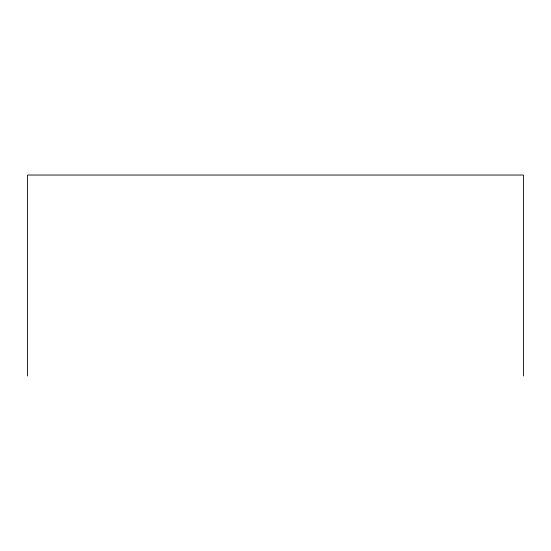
<?xml version="1.0" encoding="UTF-8"?>
<svg xmlns="http://www.w3.org/2000/svg" width="551" height="551" viewBox="0 0 551 551"><rect width="100%" height="100%" fill="white"/><g stroke="black" fill="none" stroke-linecap="round" stroke-linejoin="round"><path stroke-width="0.83" d="M523.45 375.961L523.45 175.039L27.55 175.039L27.55 375.961"/></g></svg>
